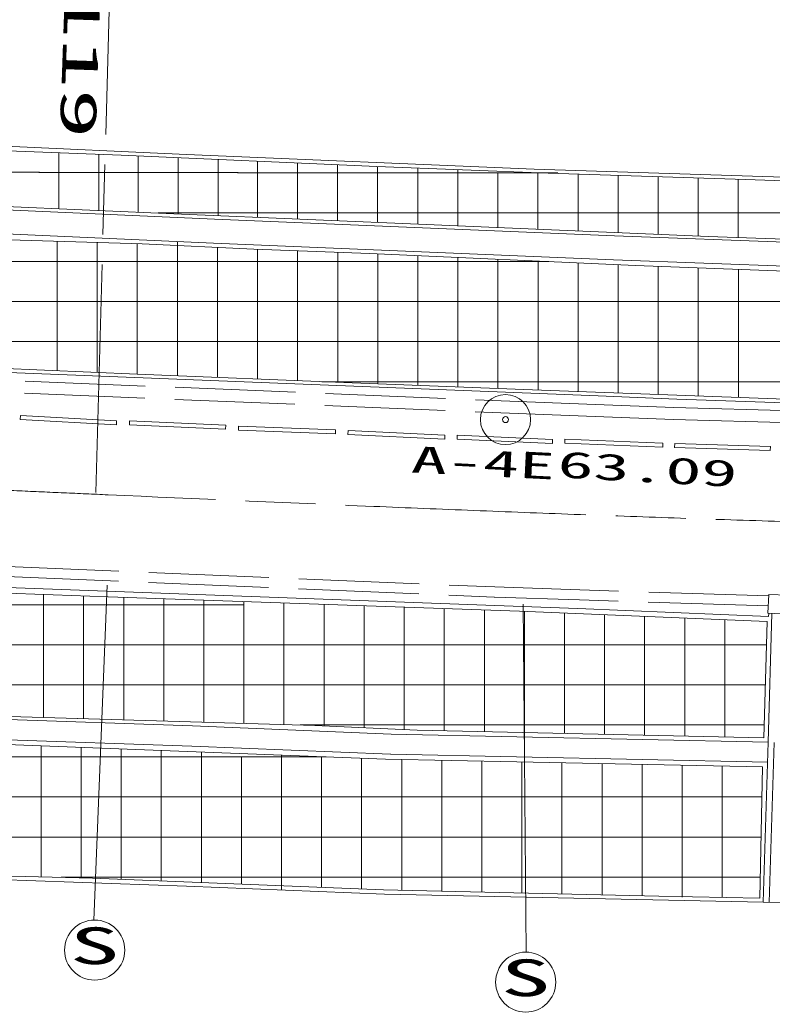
# Model space of a CAD drawing. Units: millimetres, scale not verified. Extents: x 40000 to 680000, y 20000 to 380000.
# Drawn here: x 492451 to 529998, y 267889 to 317432 of the extents above; entities that cross this region are included whole.
import ezdxf
from ezdxf.enums import TextEntityAlignment as Align

# ---------------------------------------------------------------- set-up
doc = ezdxf.new("R2010")
doc.units = ezdxf.units.MM
doc.header["$LTSCALE"] = 1000
doc.linetypes.add('CHAIN', pattern=[18.5, 12, -1.5, 3.5, -1.5])
doc.linetypes.add('DASHED', pattern=[7.5, 6, -1.5])
for name, color, linetype, lineweight in [('M-BGD', 7, 'Continuous', 13), ('M-BMK', 2, 'CHAIN', 13), ('M-BMK-SRVR', 94, 'Continuous', 13), ('M-STR-HTXT', 7, 'Continuous', 13)]:
    doc.layers.add(name, color=color, linetype=linetype, lineweight=lineweight)
doc.styles.add('ＭＳ ゴシック', font='')
doc.styles.get('ＭＳ ゴシック').set_extended_font_data('MS Gothic')

msp = doc.modelspace()

# ---------------------------------------------------------------- linework, layer by layer
at = {"layer": 'M-BGD'}
for p, q in [((500762, 310703), (491222, 311155)), ((497510, 310677), (491409, 310906)), ((494395, 310794), (494395, 307994)), ((496395, 310719), (496395, 307905)), ((510269, 310112), (497510, 310677)), ((498351, 310640), (498351, 307818)), ((518115, 309982), (500762, 310703)), ((500351, 310551), (500351, 308804)), ((502351, 310463), (502351, 308804)), ((504308, 310376), (504308, 308794)), ((506308, 310287), (506308, 308794)), ((508308, 310199), (508308, 308794)), ((491355, 309823), (493438, 309823)), ((493395, 309814), (495395, 309814)), ((495395, 309814), (497395, 309814)), ((497351, 309804), (499351, 309804)), ((499351, 309804), (501351, 309804)), ((501351, 309804), (503351, 309804)), ((503308, 309794), (505308, 309794)), ((505308, 309794), (507308, 309794)), ((507308, 309794), (509308, 309794)), ((509308, 309794), (511308, 309794)), ((518824, 309770), (510269, 310112)), ((510308, 310110), (510308, 308794)), ((511308, 309794), (513308, 309794)), ((512308, 310030), (512308, 308794)), ((513308, 309794), (515308, 309794)), ((514308, 309951), (514308, 308794)), ((515308, 309794), (517308, 309794)), ((516308, 309794), (516308, 308794)), ((517308, 309794), (519308, 309794)), ((535772, 309403), (518115, 309982)), ((518308, 309794), (518308, 308794)), ((528660, 309461), (518824, 309770)), ((520308, 309724), (520308, 306897)), ((522308, 309661), (522308, 306813)), ((524308, 309598), (524308, 306729)), ((526308, 309535), (526308, 306644)), ((528308, 309472), (528308, 306565)), ((535605, 309226), (528660, 309461)), ((500351, 308804), (500352, 307730)), ((502351, 308804), (502351, 307646)), ((504308, 308794), (504308, 307565)), ((506308, 308794), (506308, 307482)), ((508308, 308794), (508308, 307399)), ((510308, 308794), (510308, 307316)), ((512308, 308794), (512308, 307233)), ((514308, 308794), (514308, 307150)), ((516308, 308794), (516308, 307066)), ((518308, 308794), (518308, 306981)), ((491070, 307971), (502169, 307478)), ((491271, 308132), (500518, 307722)), ((499351, 307804), (501351, 307804)), ((500518, 307722), (513128, 307199)), ((501351, 307804), (503351, 307804)), ((503308, 307794), (505308, 307794)), ((505308, 307794), (507308, 307794)), ((507308, 307794), (509308, 307794)), ((509308, 307794), (511308, 307794)), ((511308, 307794), (513308, 307794)), ((513308, 307794), (515308, 307794)), ((515308, 307794), (517308, 307794)), ((517308, 307794), (519308, 307794)), ((519308, 307794), (521308, 307794)), ((521308, 307794), (523308, 307794)), ((523308, 307794), (525308, 307794)), ((525308, 307794), (527308, 307794)), ((527308, 307794), (529308, 307794)), ((529308, 307794), (531308, 307794)), ((502169, 307478), (522124, 306655)), ((513128, 307199), (526804, 306623)), ((491017, 306772), (502118, 306280)), ((498557, 306250), (491298, 306467)), ((494313, 306377), (494313, 304365)), ((496313, 306317), (496313, 304365)), ((498313, 306262), (498313, 304365)), ((504134, 305989), (498557, 306250)), ((500313, 306365), (500313, 304365)), ((502118, 306280), (522077, 305455)), ((522124, 306655), (535496, 306141)), ((526804, 306623), (535328, 306293)), ((502313, 306074), (502313, 304365)), ((509911, 305759), (504134, 305989)), ((504313, 305982), (504313, 304365)), ((506313, 305902), (506313, 304365)), ((508313, 305822), (508313, 304365)), ((523171, 305175), (509911, 305759)), ((510313, 305741), (510313, 304365)), ((491270, 305365), (493313, 305365)), ((493313, 305365), (495313, 305365)), ((495313, 305365), (497313, 305365)), ((497313, 305365), (499313, 305365)), ((499313, 305365), (501313, 305365)), ((501313, 305365), (503313, 305365)), ((503313, 305365), (505313, 305365)), ((505313, 305365), (507313, 305365)), ((507313, 305365), (509313, 305365)), ((509313, 305365), (511313, 305365)), ((511313, 305365), (513313, 305365)), ((512313, 305653), (512313, 304365)), ((513313, 305365), (518857, 305365)), ((514313, 305565), (514313, 304365)), ((516313, 305477), (516313, 302365)), ((518313, 305365), (518313, 302365)), ((520313, 305301), (520313, 302365)), ((522077, 305455), (535450, 304942)), ((522313, 305212), (522313, 302365)), ((535232, 304714), (523171, 305175)), ((524313, 305131), (524313, 302365)), ((526313, 305055), (526313, 302365)), ((528313, 304978), (528313, 302365)), ((494313, 304365), (494313, 302365)), ((496313, 304365), (496313, 302365)), ((498313, 304365), (498313, 302365)), ((500313, 304365), (500313, 302365)), ((502313, 304365), (502313, 302365)), ((504313, 304365), (504313, 302365)), ((506313, 304365), (506313, 302365)), ((508313, 304365), (508313, 302365)), ((510313, 304365), (510313, 302365)), ((512313, 304365), (512313, 302365)), ((514313, 304365), (514313, 302365)), ((491219, 303365), (493313, 303365)), ((493313, 303365), (495313, 303365)), ((495313, 303365), (497313, 303365)), ((497313, 303365), (499313, 303365)), ((499313, 303365), (501313, 303365)), ((501313, 303365), (503313, 303365)), ((503313, 303365), (505313, 303365)), ((505313, 303365), (507313, 303365)), ((507313, 303365), (509313, 303365)), ((509313, 303365), (511313, 303365)), ((511313, 303365), (513313, 303365)), ((513313, 303365), (515313, 303365)), ((515313, 303365), (517313, 303365)), ((517313, 303365), (519313, 303365)), ((519313, 303365), (521313, 303365)), ((521313, 303365), (523313, 303365)), ((523313, 303365), (525313, 303365)), ((525313, 303365), (527313, 303365)), ((527313, 303365), (529313, 303365)), ((529313, 303365), (531313, 303365)), ((494313, 302365), (494313, 299915)), ((496313, 302365), (496313, 299826)), ((498313, 302365), (498313, 299736)), ((500313, 302365), (500313, 299655)), ((502313, 302365), (502313, 299575)), ((504313, 302365), (504313, 299495)), ((506313, 302365), (506313, 299415)), ((508313, 302365), (508313, 299334)), ((510313, 302365), (510313, 299255)), ((512313, 302365), (512313, 300365)), ((514313, 302365), (514313, 300365)), ((516313, 302365), (516313, 300365)), ((518313, 302365), (518313, 300365)), ((520313, 302365), (520313, 300365)), ((522313, 302365), (522313, 300365)), ((524313, 302365), (524313, 300365)), ((526313, 302365), (526313, 300365)), ((528313, 302365), (528313, 300365)), ((491169, 301365), (493313, 301365)), ((493313, 301365), (495313, 301365)), ((495313, 301365), (497313, 301365)), ((497313, 301365), (499313, 301365)), ((499313, 301365), (501313, 301365)), ((501313, 301365), (503313, 301365)), ((503313, 301365), (505313, 301365)), ((505313, 301365), (507313, 301365)), ((507313, 301365), (509313, 301365)), ((509313, 301365), (511313, 301365)), ((511313, 301365), (513313, 301365)), ((513313, 301365), (515313, 301365)), ((515313, 301365), (517313, 301365)), ((517313, 301365), (519313, 301365)), ((519313, 301365), (521313, 301365)), ((521313, 301365), (523313, 301365)), ((523313, 301365), (525313, 301365)), ((525313, 301365), (527313, 301365)), ((527313, 301365), (529313, 301365)), ((529313, 301365), (531313, 301365)), ((512313, 300365), (512313, 299177)), ((514313, 300365), (514313, 299098)), ((516313, 300365), (516313, 299020)), ((518313, 300365), (518313, 298942)), ((520313, 300365), (520313, 298870)), ((522313, 300365), (522313, 298798)), ((524313, 300365), (524313, 298726)), ((526313, 300365), (526313, 298653)), ((528313, 300365), (528313, 298581)), ((491136, 300058), (498311, 299736)), ((521315, 298666), (491438, 299834)), ((498311, 299736), (509035, 299305)), ((507527, 299365), (513313, 299365)), ((509035, 299305), (518039, 298952)), ((513313, 299365), (515313, 299365)), ((515313, 299365), (517313, 299365)), ((517313, 299365), (519313, 299365)), ((519313, 299365), (521313, 299365)), ((521313, 299365), (523313, 299365)), ((523313, 299365), (525313, 299365)), ((525313, 299365), (527313, 299365)), ((527313, 299365), (529313, 299365)), ((529313, 299365), (531313, 299365)), ((518039, 298952), (535063, 298338)), ((525244, 298494), (521315, 298666)), ((535209, 298153), (525244, 298494)), ((492464, 297474), (492475, 297674)), ((497268, 297217), (492464, 297474)), ((492475, 297674), (497278, 297417)), ((497278, 297417), (497268, 297217)), ((497918, 297215), (497927, 297414)), ((497927, 297414), (502730, 297191)), ((502721, 296991), (497918, 297215)), ((502730, 297191), (502721, 296991)), ((503363, 296944), (503371, 297144)), ((508201, 296764), (503363, 296944)), ((503371, 297144), (508208, 296964)), ((508208, 296964), (508201, 296764)), ((508822, 296727), (508832, 296926)), ((508832, 296926), (513666, 296702)), ((513656, 296503), (508822, 296727)), ((513666, 296702), (513656, 296503)), ((514276, 296493), (514285, 296693)), ((519029, 296285), (514276, 296493)), ((514285, 296693), (519038, 296485)), ((519038, 296485), (519029, 296285)), ((519654, 296490), (519647, 296290)), ((519647, 296290), (524534, 296102)), ((524541, 296302), (519654, 296490)), ((524534, 296102), (524541, 296302)), ((525137, 296287), (525131, 296087)), ((529911, 296127), (525137, 296287)), ((525131, 296087), (529905, 295927)), ((529905, 295927), (529911, 296127)), ((496863, 288630), (490049, 288864)), ((491319, 289104), (516158, 288193)), ((493633, 288741), (493633, 287231)), ((495633, 288672), (495633, 287231)), ((517382, 287913), (496863, 288630)), ((497633, 288603), (497633, 287231)), ((499633, 288533), (499633, 287231)), ((501633, 288463), (501633, 287231)), ((503633, 288393), (503633, 285231)), ((529835, 288746), (529790, 287809)), ((530775, 288700), (529835, 288746)), ((490633, 288231), (492633, 288231)), ((492633, 288231), (494633, 288231)), ((494633, 288231), (496633, 288231)), ((496633, 288231), (498633, 288231)), ((498633, 288231), (500633, 288231)), ((500633, 288231), (503633, 288231)), ((505633, 288323), (505633, 285231)), ((507633, 288254), (507633, 285231)), ((509633, 288184), (509633, 285231)), ((511633, 288114), (511633, 285231)), ((513633, 288044), (513633, 285231)), ((515633, 287974), (515633, 285231)), ((520303, 288035), (516158, 288193)), ((529751, 287394), (517382, 287913)), ((517633, 287902), (517633, 285231)), ((529811, 287635), (520303, 288035)), ((519633, 287818), (519633, 285231)), ((521633, 287734), (521633, 285231)), ((523633, 287651), (523633, 285231)), ((525633, 287567), (525633, 285231)), ((527633, 287483), (527633, 285231)), ((529582, 281579), (529751, 287394)), ((529790, 287809), (530729, 287764)), ((529798, 281365), (529988, 287800)), ((529839, 287793), (529811, 287635)), ((493633, 287231), (493633, 285231)), ((495633, 287231), (495633, 285231)), ((497633, 287231), (497633, 285231)), ((499633, 287231), (499633, 285231)), ((501633, 287231), (501633, 285231)), ((490633, 286231), (492633, 286231)), ((492633, 286231), (494633, 286231)), ((494633, 286231), (496633, 286231)), ((496633, 286231), (498633, 286231)), ((498633, 286231), (500633, 286231)), ((500633, 286231), (502633, 286231)), ((502633, 286231), (504633, 286231)), ((504633, 286231), (506633, 286231)), ((506633, 286231), (508633, 286231)), ((508633, 286231), (510633, 286231)), ((510633, 286231), (512633, 286231)), ((512633, 286231), (514633, 286231)), ((514633, 286231), (516633, 286231)), ((516633, 286231), (518633, 286231)), ((518633, 286231), (520633, 286231)), ((520633, 286231), (522633, 286231)), ((522633, 286231), (524633, 286231)), ((524633, 286231), (526633, 286231)), ((526633, 286231), (529717, 286231)), ((493633, 285231), (493633, 282606)), ((495633, 285231), (495633, 282545)), ((497633, 285231), (497633, 282485)), ((499633, 285231), (499633, 282425)), ((501633, 285231), (501633, 282365)), ((503633, 285231), (503633, 282305)), ((505633, 285231), (505633, 282245)), ((507633, 285231), (507633, 282178)), ((509633, 285231), (509633, 283231)), ((511633, 285231), (511633, 283231)), ((513633, 285231), (513633, 283231)), ((515633, 285231), (515633, 283231)), ((517633, 285231), (517633, 283231)), ((519633, 285231), (519633, 283231)), ((521633, 285231), (521633, 283231)), ((523633, 285231), (523633, 283231)), ((525633, 285231), (525633, 283231)), ((527633, 285231), (527633, 283231)), ((490633, 284231), (492633, 284231)), ((492633, 284231), (494633, 284231)), ((494633, 284231), (496633, 284231)), ((496633, 284231), (498633, 284231)), ((498633, 284231), (500633, 284231)), ((500633, 284231), (502633, 284231)), ((502633, 284231), (504633, 284231)), ((504633, 284231), (506633, 284231)), ((506633, 284231), (508633, 284231)), ((508633, 284231), (510633, 284231)), ((510633, 284231), (512633, 284231)), ((512633, 284231), (514633, 284231)), ((514633, 284231), (516633, 284231)), ((516633, 284231), (518633, 284231)), ((518633, 284231), (520633, 284231)), ((520633, 284231), (522633, 284231)), ((522633, 284231), (524633, 284231)), ((524633, 284231), (526633, 284231)), ((526633, 284231), (529659, 284231)), ((509633, 283231), (509633, 282089)), ((511633, 283231), (511633, 282000)), ((513633, 283231), (513633, 281941)), ((515633, 283231), (515633, 281895)), ((517633, 283231), (517633, 281231)), ((519633, 283231), (519633, 281805)), ((521633, 283231), (521633, 281759)), ((523633, 283231), (523633, 281714)), ((525633, 283231), (525633, 281669)), ((527633, 283231), (527633, 281623)), ((488856, 282749), (507173, 282199)), ((491084, 282520), (501068, 282176)), ((501068, 282176), (510983, 281767)), ((506441, 282231), (510633, 282231)), ((507173, 282199), (512286, 281971)), ((510633, 282231), (512633, 282231)), ((512286, 281971), (529582, 281579)), ((512633, 282231), (514633, 282231)), ((514633, 282231), (516633, 282231)), ((516633, 282231), (518633, 282231)), ((518633, 282231), (520633, 282231)), ((520633, 282231), (522633, 282231)), ((522633, 282231), (524633, 282231)), ((524633, 282231), (526633, 282231)), ((526633, 282231), (529601, 282231)), ((491055, 281520), (501030, 281176)), ((491055, 281520), (501030, 281176)), ((529798, 281365), (510983, 281767)), ((510698, 280519), (489127, 281353)), ((493509, 281183), (493509, 279633)), ((495509, 281106), (495509, 279633)), ((497509, 281029), (497509, 279633)), ((499509, 280952), (499509, 279633)), ((501030, 281176), (510942, 280768)), ((501030, 281176), (510942, 280768)), ((529798, 281365), (529546, 273377)), ((530098, 281356), (529846, 273368)), ((490509, 280633), (492509, 280633)), ((492509, 280633), (494509, 280633)), ((494509, 280633), (496509, 280633)), ((496509, 280633), (498509, 280633)), ((498509, 280633), (500509, 280633)), ((500509, 280633), (502509, 280633)), ((501509, 280874), (501509, 279633)), ((502509, 280633), (507746, 280633)), ((503509, 280633), (503509, 277633)), ((505509, 280720), (505509, 277633)), ((507509, 280643), (507509, 277633)), ((509509, 280565), (509509, 277633)), ((517251, 280384), (510698, 280519)), ((529777, 280366), (510962, 280767)), ((511509, 280503), (511509, 277633)), ((513509, 280461), (513509, 277633)), ((515509, 280420), (515509, 277633)), ((529523, 280137), (517251, 280384)), ((517509, 280379), (517509, 277633)), ((519509, 280339), (519509, 277633)), ((521509, 280298), (521509, 277633)), ((523509, 280258), (523509, 277633)), ((525509, 280218), (525509, 277633)), ((527509, 280177), (527509, 277633)), ((529388, 273584), (529523, 280137)), ((493509, 279633), (493509, 277633)), ((495509, 279633), (495509, 277633)), ((497509, 279633), (497509, 277633)), ((499509, 279633), (499509, 277633)), ((501509, 279633), (501509, 277633)), ((490509, 278633), (492509, 278633)), ((492509, 278633), (494509, 278633)), ((494509, 278633), (496509, 278633)), ((496509, 278633), (498509, 278633)), ((498509, 278633), (500509, 278633)), ((500509, 278633), (502509, 278633)), ((502509, 278633), (504509, 278633)), ((504509, 278633), (506509, 278633)), ((506509, 278633), (508509, 278633)), ((508509, 278633), (510509, 278633)), ((510509, 278633), (512509, 278633)), ((512509, 278633), (514509, 278633)), ((514509, 278633), (516509, 278633)), ((516509, 278633), (518509, 278633)), ((518509, 278633), (520509, 278633)), ((520509, 278633), (522509, 278633)), ((522509, 278633), (524509, 278633)), ((524509, 278633), (526509, 278633)), ((526509, 278633), (529492, 278633)), ((493509, 277633), (493509, 274643)), ((495509, 277633), (495509, 274633)), ((497509, 277633), (497509, 275633)), ((499509, 277633), (499509, 275633)), ((501509, 277633), (501509, 275633)), ((503509, 277633), (503509, 275633)), ((505509, 277633), (505509, 275633)), ((507509, 277633), (507509, 275633)), ((509509, 277633), (509509, 275633)), ((511509, 277633), (511509, 275633)), ((513509, 277633), (513509, 275633)), ((515509, 277633), (515509, 275633)), ((517509, 277633), (517509, 275633)), ((519509, 277633), (519509, 275633)), ((521509, 277633), (521509, 275633)), ((523509, 277633), (523509, 275633)), ((525509, 277633), (525509, 275633)), ((527509, 277633), (527509, 275633)), ((490509, 276633), (492509, 276633)), ((492509, 276633), (494509, 276633)), ((494509, 276633), (496509, 276633)), ((496509, 276633), (498509, 276633)), ((498509, 276633), (500509, 276633)), ((500509, 276633), (502509, 276633)), ((502509, 276633), (504509, 276633)), ((504509, 276633), (506509, 276633)), ((506509, 276633), (508509, 276633)), ((508509, 276633), (510509, 276633)), ((510509, 276633), (512509, 276633)), ((512509, 276633), (514509, 276633)), ((514509, 276633), (516509, 276633)), ((516509, 276633), (518509, 276633)), ((518509, 276633), (520509, 276633)), ((520509, 276633), (522509, 276633)), ((522509, 276633), (524509, 276633)), ((524509, 276633), (526509, 276633)), ((526509, 276633), (529450, 276633)), ((497509, 275633), (497509, 274517)), ((499509, 275633), (499509, 274437)), ((501509, 275633), (501509, 274356)), ((503509, 275633), (503509, 274276)), ((505509, 275633), (505509, 273986)), ((507509, 275633), (507509, 274114)), ((509509, 275633), (509509, 274034)), ((511509, 275633), (511509, 273969)), ((513509, 275633), (513509, 273923)), ((515509, 275633), (515509, 273877)), ((517509, 275633), (517509, 273831)), ((519509, 275633), (519509, 273785)), ((521509, 275633), (521509, 273739)), ((523509, 275633), (523509, 273693)), ((525509, 275633), (525509, 273633)), ((527509, 275633), (527509, 273633)), ((479016, 275025), (496085, 274575)), ((490854, 274523), (500765, 274181)), ((494509, 274633), (496509, 274633)), ((496085, 274575), (510608, 273989)), ((496509, 274633), (498509, 274633)), ((498509, 274633), (500509, 274633)), ((500509, 274633), (502509, 274633)), ((502509, 274633), (504509, 274633)), ((504509, 274633), (506509, 274633)), ((506509, 274633), (508509, 274633)), ((508509, 274633), (510509, 274633)), ((510509, 274633), (512509, 274633)), ((512509, 274633), (514509, 274633)), ((514509, 274633), (516509, 274633)), ((516509, 274633), (518509, 274633)), ((518509, 274633), (520509, 274633)), ((520509, 274633), (522509, 274633)), ((522509, 274633), (524509, 274633)), ((524509, 274633), (526509, 274633)), ((526509, 274633), (529409, 274633)), ((500765, 274181), (510654, 273774)), ((510608, 273989), (524344, 273674)), ((510654, 273774), (529546, 273377)), ((524344, 273674), (529388, 273584)), ((548920, 273046), (529546, 273377))]:
    msp.add_line(p, q, dxfattribs=at)
at = {"layer": 'M-BGD', "linetype": 'DASHED'}
for p, q in [((521189, 298222), (491420, 299446)), ((521164, 297623), (491255, 298852)), ((521186, 298222), (525097, 298081)), ((525097, 298081), (535076, 297790)), ((521164, 297623), (525078, 297482)), ((525078, 297482), (535059, 297190)), ((491394, 290158), (516151, 289116)), ((491376, 289659), (516130, 288616)), ((520395, 288968), (516151, 289116)), ((529832, 288671), (520395, 288968)), ((520378, 288468), (516133, 288616)), ((529807, 288171), (520378, 288468))]:
    msp.add_line(p, q, dxfattribs=at)
at = {"layer": 'M-BMK'}
msp.add_line((497070, 323706), (496238, 293827), dxfattribs=at)
msp.add_open_spline([(490225, 294013), (490962, 293980), (491698, 293948), (492435, 293915), (493171, 293883), (493908, 293850), (494645, 293817), (495381, 293785), (496118, 293752), (496854, 293719), (501273, 293523), (505693, 293326), (510112, 293140), (516779, 292860), (523447, 292606), (530117, 292399), (536801, 292191), (543486, 292031), (550173, 291920), (554620, 291846), (559067, 291794), (563515, 291760), (564256, 291754), (564997, 291749), (565739, 291744), (566233, 291741), (566727, 291738), (567221, 291735), (567386, 291735), (567551, 291734), (567715, 291733), (567798, 291732), (567880, 291732), (567962, 291731)], degree=3, knots=[0, 0, 0, 0, 1, 1, 1, 2, 2, 2, 3, 3, 3, 4, 4, 4, 5, 5, 5, 6, 6, 6, 7, 7, 7, 8, 8, 8, 9, 9, 9, 10, 10, 10, 11, 11, 11, 11], dxfattribs=at)
at = {"layer": 'M-BMK-SRVR'}
for radius in [1250, 150]:
    msp.add_circle((516690, 297472), radius, dxfattribs=at)
at = {"layer": 'M-STR-HTXT'}
for p, q in [((496150, 272487), (496806, 289205)), ((517726, 270888), (517569, 288253))]:
    msp.add_line(p, q, dxfattribs=at)
for centre in [(496184, 270988), (517698, 269389)]:
    msp.add_circle(centre, 1500, dxfattribs=at)

# ---------------------------------------------------------------- texts
at = {"layer": 'M-BMK', "style": 'ＭＳ ゴシック', "width": 2}
msp.add_text('R=119', height=1833, rotation=268.033, dxfattribs=at).set_placement((494107, 317789), align=Align.BOTTOM_CENTER)
at = {"layer": 'M-BMK-SRVR', "style": 'ＭＳ ゴシック', "width": 2}
for s, rotation, p in [('A-4E', 357.178, (511933, 294438)), ('63.09', 356.878, (519238, 294196))]:
    msp.add_text(s, height=1320, rotation=rotation, dxfattribs=at).set_placement(p, align=Align.BOTTOM_LEFT)
at = {"layer": 'M-STR-HTXT', "style": 'ＭＳ ゴシック', "width": 2}
for p in [(494934, 269738), (516448, 268139)]:
    msp.add_text('S', height=1833, dxfattribs=at).set_placement(p, align=Align.BOTTOM_LEFT)

doc.saveas('drawing.dxf')
